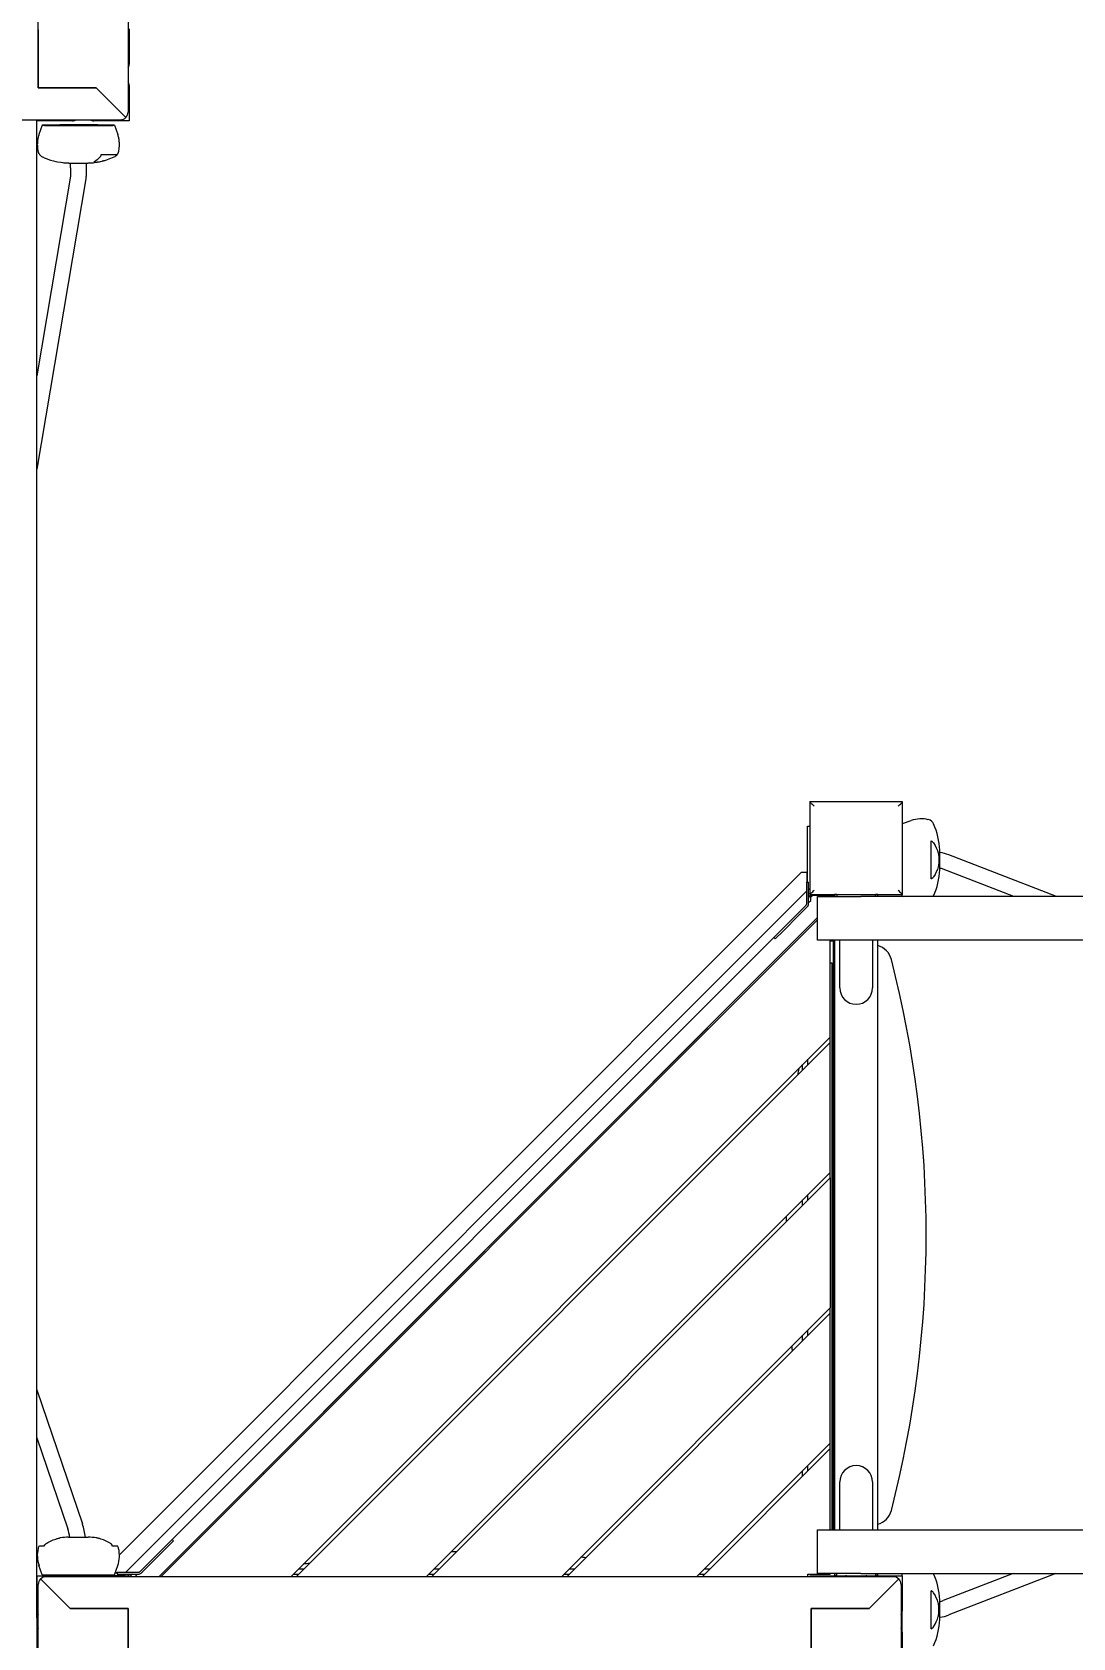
# Model space of a CAD drawing. Extents: x -6675 to 8473, y -8565 to 9458.
# Drawn here: x -53 to 1024, y 1583 to 3244 of the extents above; entities that cross this region are included whole.
import ezdxf

# ---------------------------------------------------------------- set-up
doc = ezdxf.new("R2010")
doc.units = 0
doc.header["$LTSCALE"] = 5
doc.header["$PDMODE"] = 33
doc.header["$PDSIZE"] = 20
doc.layers.get('Defpoints').update_dxf_attribs({"linetype": 'CONTINUOUS'})
doc.layers.add('Lg_dim', color=7, linetype='CONTINUOUS')
doc.layers.add('Lg_prod', color=40, linetype='CONTINUOUS')
doc.styles.add('LG1', font='arial.ttf', dxfattribs={"height": 185})
doc.dimstyles.new('LG_DIM', dxfattribs={"dimtxt": 185, "dimasz": 120, "dimexe": 50, "dimexo": 1, "dimgap": 50, "dimtad": 0, "dimtih": 1, "dimtoh": 1, "dimdec": 0, "dimrnd": 10, "dimdsep": 46, "dimtxsty": 'LG1', "dimcen": 2.5, "dimclrt": 4, "dimadec": 4, "dimazin": 0, "dimtfac": 1, "dimtdec": 1, "dimtmove": 0, "dimatfit": 3, "dimfxl": 1, "dimtolj": 1, "dimtzin": 0, "dimarcsym": 0})

# ---------------------------------------------------------------- blocks, each defined once
blk = doc.blocks.new('*D5')
at = {"layer": 'Defpoints', "color": 0, "transparency": 16777216}
for p in [(3900, 7859.7), (-2500, -5459.7), (7695.8, -5459.7)]:
    blk.add_point(p, dxfattribs=at)
at = {"layer": 'Lg_dim', "color": 0, "lineweight": -2, "transparency": 16777216}
for p, q in [((3901, 7859.7), (7745.8, 7859.7)), ((7695.8, 7739.7), (7695.8, 3779.3)), ((7695.8, -5339.7), (7695.8, 3130.7)), ((-2499, -5459.7), (7745.8, -5459.7))]:
    blk.add_line(p, q, dxfattribs=at)
at = {"layer": 'Lg_dim', "color": 0, "transparency": 16777216}
for points in [[(7675.8, 7739.7), (7715.8, 7739.7), (7695.8, 7859.7)], [(7675.8, -5339.7), (7715.8, -5339.7), (7695.8, -5459.7)]]:
    blk.add_solid(points, dxfattribs=at)
at = {"layer": 'Lg_dim', "color": 4, "transparency": 16777216, "insert": (7695.8, 3455), "char_height": 185, "attachment_point": 5, "style": 'LG1'}
blk.add_mtext('\\A1;13320 mm\\P [43\'-8 13/16"]', dxfattribs=at)
blk = doc.blocks.new('*D6')
at = {"layer": 'Defpoints', "color": 0, "transparency": 16777216}
for p in [(3300, 5864.7), (-6041.1, -3464.7), (-3100, -3464.7)]:
    blk.add_point(p, dxfattribs=at)
at = {"layer": 'Lg_dim', "color": 0, "lineweight": -2, "transparency": 16777216}
for p, q in [((3299, 5864.7), (-6091.1, 5864.7)), ((-6041.1, 5744.7), (-6041.1, 2570)), ((-6041.1, -3344.7), (-6041.1, 1921.4)), ((-3101, -3464.7), (-6091.1, -3464.7))]:
    blk.add_line(p, q, dxfattribs=at)
at = {"layer": 'Lg_dim', "color": 0, "transparency": 16777216}
for points in [[(-6061.1, 5744.7), (-6021.1, 5744.7), (-6041.1, 5864.7)], [(-6061.1, -3344.7), (-6021.1, -3344.7), (-6041.1, -3464.7)]]:
    blk.add_solid(points, dxfattribs=at)
at = {"layer": 'Lg_dim', "color": 4, "transparency": 16777216, "insert": (-6041.1, 2245.7), "char_height": 185, "attachment_point": 5, "style": 'LG1'}
blk.add_mtext('\\A1;9330 mm\\P [30\'-7 9/16"]', dxfattribs=at)
blk = doc.blocks.new('*D7')
at = {"layer": 'Defpoints', "color": 0, "transparency": 16777216}
for p in [(5382, 8873.4), (-4227.5, -147.5), (5382, -565)]:
    blk.add_point(p, dxfattribs=at)
at = {"layer": 'Lg_dim', "color": 0, "lineweight": -2, "transparency": 16777216}
for p, q in [((-4227.5, -146.5), (-4227.5, 8923.4)), ((5382, -564), (5382, 8923.4)), ((-4107.5, 8873.4), (118.7, 8873.4)), ((5262, 8873.4), (1506.8, 8873.4))]:
    blk.add_line(p, q, dxfattribs=at)
at = {"layer": 'Lg_dim', "color": 0, "transparency": 16777216}
for points in [[(-4107.5, 8893.4), (-4107.5, 8853.4), (-4227.5, 8873.4)], [(5262, 8893.4), (5262, 8853.4), (5382, 8873.4)]]:
    blk.add_solid(points, dxfattribs=at)
at = {"layer": 'Lg_dim', "color": 4, "transparency": 16777216, "insert": (812.7, 8873.4), "char_height": 185, "attachment_point": 5, "style": 'LG1'}
blk.add_mtext('\\A1;9610 mm\\P [31\'-6 5/8"]', dxfattribs=at)

msp = doc.modelspace()

# ---------------------------------------------------------------- linework, layer by layer
at = {"layer": 'Lg_prod', "linetype": 'Continuous', "lineweight": 0}
for p, q in [((46.5, 4038.5), (46.5, 3161.5)), ((-46.5, 3186.5), (-46.5, 4013.5)), ((-46.5, 3246.5), (-46.5, 3186.5)), ((47.5, 3247.5), (47.5, 3211)), ((47.5, 3189), (47.5, 3152.5)), ((13.5, 3186.5), (-46.5, 3186.5)), ((-46.5, 3186.5), (13.5, 3186.5)), ((44.2, 3155.8), (13.5, 3186.5)), ((44.2, 3155.8), (13.5, 3186.5)), ((-838.5, 3153.5), (38.5, 3153.5)), ((-48, 2739.3), (-48, 3153.5)), ((-47.5, 3152.5), (-47.5, 3153.5)), ((-11, 3152.5), (-47.5, 3152.5)), ((-42.5, 3147.8), (-45.8, 3138.3)), ((-13, 3147.8), (-13, 3147.6)), ((3, 3147.8), (3, 3147.6)), ((47.5, 3152.5), (11, 3152.5)), ((32.5, 3147.8), (35.8, 3138.3)), ((-13, 3103.7), (-13, 3108.7)), ((3, 3108.7), (3, 3103.7)), ((-13.2, 3095.1), (-48, 2888.5)), ((2.6, 3092.5), (-48, 2792.2)), ((-13, 3103.7), (-13, 3097.3)), ((3, 3103.7), (3, 3097.3)), ((-48, 2097.8), (-48, 2739.3)), ((848, 2448), (752, 2448)), ((752, 2448), (752, 2352)), ((848, 2352), (848, 2448)), ((848, 2425.6), (857, 2428.7)), ((749.5, 2403), (749.5, 2423)), ((749.5, 2423), (752, 2423)), ((749.5, 2365), (749.5, 2403)), ((877.5, 2368.2), (877.5, 2407.6)), ((886.5, 2387.9), (886.5, 2398)), ((1007.2, 2350), (896, 2393.2)), ((37.5, 1669.3), (743.3, 2375.1)), ((886.5, 2377.8), (886.5, 2387.9)), ((963.1, 2350), (890.2, 2378.3)), ((748.8, 2360), (748.8, 2365)), ((748.8, 2365), (750.8, 2365)), ((748.8, 2343), (748.8, 2360)), ((749, 2369.5), (749, 2365)), ((750.8, 2360), (750.8, 2365)), ((750.8, 2343), (750.8, 2360)), ((44.1, 1651.1), (748.8, 2355.9)), ((750.8, 2343.8), (753.2, 2346.1)), ((751.8, 2357.4), (752, 2357.2)), ((752, 2352), (848, 2352)), ((753.2, 2346.1), (753.2, 2351.4)), ((753.2, 2349.7), (753.3, 2349.8)), ((753.8, 2351.5), (773.8, 2351.5)), ((756.9, 2351.3), (771.8, 2351.3)), ((760, 2350), (805, 2350)), ((760, 2305), (760, 2350)), ((773.8, 2352), (773.8, 2351.5)), ((777.5, 2352), (777.5, 2350)), ((780, 2352), (777.5, 2352)), ((780, 2352), (780, 2350)), ((3153.5, 2350), (805, 2350)), ((822.5, 2352), (820, 2352)), ((820, 2350), (820, 2352)), ((822.5, 2350), (822.5, 2352)), ((847.5, 2350.4), (847.5, 2352)), ((847.5, 2350.4), (848.8, 2350)), ((743, 2335.9), (64.1, 1657)), ((760, 2328.2), (78.3, 1646.5)), ((760, 2326), (80.5, 1646.5)), ((737.7, 2327.8), (727.4, 2317.5)), ((749.1, 2339.2), (737.7, 2327.8)), ((747.7, 2340.6), (743, 2335.9)), ((716.3, 2306.4), (724.3, 2314.4)), ((727.4, 2317.5), (724.3, 2314.4)), ((727.4, 2317.5), (727.4, 2317.5)), ((716.3, 2306.4), (714.9, 2307.8)), ((805, 2305), (760, 2305)), ((773.1, 2204.7), (773.1, 2305)), ((773.1, 2304.1), (776.6, 2304.1)), ((776.6, 1695), (776.6, 2304.1)), ((777.5, 2305), (777.5, 1695)), ((783.1, 2255.5), (783.1, 2305)), ((3153.5, 2305), (805, 2305)), ((816.8, 2305), (816.8, 2255.5)), ((822.5, 1695), (822.5, 2305)), ((775.1, 2281.1), (773.1, 2281.1)), ((775.1, 2281.1), (773.1, 2281.1)), ((775.1, 1695), (775.1, 2281.1)), ((775.1, 1695), (775.1, 2281.1)), ((645.4, 2213.6), (185.8, 1753.9)), ((646.5, 2212.5), (645.4, 2213.6)), ((214.8, 1646.5), (773.1, 2204.7)), ((773.1, 2199.1), (220.5, 1646.5)), ((773.1, 2199.1), (773.1, 2204.7)), ((773.1, 2199.1), (773.1, 2204.7)), ((773.1, 2064.7), (773.1, 2199.1)), ((744.6, 2170.6), (744.6, 2176.2)), ((750.1, 2176.1), (750.1, 2181.7)), ((750.1, 2176.1), (750.1, 2181.7)), ((-48, 1817.1), (-48, 2097.8)), ((354.8, 1646.5), (773.1, 2064.7)), ((773.1, 2059.1), (773.1, 2064.7)), ((773.1, 2059.1), (773.1, 2064.7)), ((360.5, 1646.5), (773.1, 2059.1)), ((773.1, 2059.1), (773.1, 1924.7)), ((744.6, 2030.6), (744.6, 2036.2)), ((750.1, 2036.1), (750.1, 2041.7)), ((750.1, 2036.1), (750.1, 2041.7)), ((773.1, 1924.7), (494.9, 1646.5)), ((773.1, 1919), (500.5, 1646.5)), ((773.1, 1919), (773.1, 1924.7)), ((773.1, 1919), (773.1, 1924.7)), ((773.1, 1784.7), (773.1, 1919)), ((744.6, 1890.5), (744.6, 1896.2)), ((750.1, 1896), (750.1, 1901.7)), ((750.1, 1896), (750.1, 1901.7)), ((-48, 1839.8), (-0.8, 1701.1)), ((-48, 1604.1), (-48, 1817.1)), ((-48, 1790.1), (-16, 1695.9)), ((634.9, 1646.5), (773.1, 1784.7)), ((773.1, 1779), (640.5, 1646.5)), ((773.1, 1779), (773.1, 1784.7)), ((773.1, 1779), (773.1, 1784.7)), ((773.1, 1695), (773.1, 1779)), ((750.1, 1756), (750.1, 1761.7)), ((750.1, 1756), (750.1, 1761.7)), ((186.9, 1752.9), (185.8, 1753.9)), ((744.6, 1750.5), (744.6, 1756.2)), ((783.1, 1695), (783.1, 1744.5)), ((816.8, 1744.5), (816.8, 1695)), ((760, 1695), (805, 1695)), ((760, 1650), (760, 1695)), ((805, 1695), (3153.5, 1695)), ((-45.4, 1678.5), (-40.3, 1678.5)), ((-15.1, 1687.5), (-5, 1687.5)), ((-5, 1687.5), (5.1, 1687.5)), ((30.3, 1678.5), (35.4, 1678.5)), ((85.6, 1675.7), (93.6, 1683.7)), ((93.6, 1683.7), (92.2, 1685.1)), ((72.2, 1662.3), (60.8, 1650.9)), ((82.4, 1672.5), (72.2, 1662.3)), ((82.5, 1672.6), (82.4, 1672.5)), ((85.6, 1675.7), (82.5, 1672.6)), ((-47.5, 1611), (-47.5, 1647.5)), ((-47.5, 1647.5), (-11, 1647.5)), ((-42.5, 1648.5), (-45.8, 1658)), ((-42.5, 1648.5), (-5, 1648.5)), ((838.5, 1646.5), (-38.5, 1646.5)), ((-23, 1648.5), (-23, 1647.5)), ((-3, 1647.5), (-23, 1647.5)), ((-5, 1648.5), (32.5, 1648.5)), ((43.2, 1647.5), (-3, 1647.5)), ((11, 1647.5), (47.5, 1647.5)), ((32.5, 1648.5), (35.8, 1658)), ((35, 1650.5), (33.2, 1650.5)), ((33.3, 1650.7), (35, 1650.7)), ((35, 1651.1), (40, 1651.1)), ((35, 1651.1), (35, 1649.1)), ((35, 1649.1), (40, 1649.1)), ((40, 1651.1), (57, 1651.1)), ((40, 1649.1), (57, 1649.1)), ((47.5, 1647.5), (47.5, 1646.5)), ((48.5, 1646.8), (53.9, 1646.8)), ((50.3, 1646.8), (50, 1646.5)), ((64.1, 1657), (59.4, 1652.3)), ((217.4, 1649.1), (223.1, 1649.1)), ((217.4, 1649.1), (223.1, 1649.1)), ((222.9, 1654.6), (228.6, 1654.6)), ((357.4, 1649.1), (363.1, 1649.1)), ((357.4, 1649.1), (363.1, 1649.1)), ((362.9, 1654.6), (368.6, 1654.6)), ((497.4, 1649.1), (503.1, 1649.1)), ((497.4, 1649.1), (503.1, 1649.1)), ((502.9, 1654.6), (508.6, 1654.6)), ((637.4, 1649.1), (643.1, 1649.1)), ((637.4, 1649.1), (643.1, 1649.1)), ((642.9, 1654.6), (648.6, 1654.6)), ((750.1, 1649.1), (773.1, 1649.1)), ((750.1, 1646.5), (750.1, 1649.1)), ((752.5, 1646.5), (752.5, 1647.5)), ((752.5, 1647.5), (789, 1647.5)), ((805, 1650), (760, 1650)), ((773.1, 1649.1), (773.1, 1650)), ((777.5, 1650), (777.5, 1648)), ((777.5, 1648), (780, 1648)), ((780, 1647.5), (780, 1650)), ((789, 1647.5), (811, 1647.5)), ((805, 1650), (3153.5, 1650)), ((811, 1647.5), (847.5, 1647.5)), ((820, 1650), (820, 1647.5)), ((820, 1648), (822.5, 1648)), ((822.5, 1648), (822.5, 1650)), ((847.5, 1649.8), (848, 1650)), ((847.5, 1647.5), (847.5, 1649.8)), ((847.5, 1647.5), (847.5, 1611)), ((962.4, 1650), (890.2, 1622)), ((1006.6, 1650), (896, 1607)), ((-46.5, 761.5), (-46.5, 1638.5)), ((-44.2, 1644.2), (-13.5, 1613.5)), ((-44.2, 1644.2), (-13.5, 1613.5)), ((813.5, 1613.5), (844.2, 1644.2)), ((813.5, 1613.5), (844.2, 1644.2)), ((846.5, 1638.5), (846.5, 761.5)), ((877.5, 1592.6), (877.5, 1632)), ((46.5, 1613.5), (-13.5, 1613.5)), ((-13.5, 1613.5), (46.5, 1613.5)), ((46.5, 1553.5), (46.5, 1613.5)), ((46.5, 1613.5), (46.5, 786.5)), ((753.5, 1613.5), (813.5, 1613.5)), ((753.5, 786.5), (753.5, 1613.5)), ((813.5, 1613.5), (753.5, 1613.5)), ((753.5, 1613.5), (753.5, 1553.5)), ((886.5, 1612.3), (886.5, 1622.4)), ((886.5, 1602.2), (886.5, 1612.3)), ((-48, 1604.1), (-48, 1555)), ((847.5, 1589), (847.5, 1611)), ((-47.5, 1552.5), (-47.5, 1589)), ((847.5, 1589), (847.5, 1552.5))]:
    msp.add_line(p, q, dxfattribs=at)
for centre, radius, start, end in [((39.5, 3211), 8, 331.045, 0), ((39.5, 3189), 8, 0, 28.955), ((38.5, 3161.5), 8, 270, 315), ((38.5, 3161.5), 8, 315, 0), ((-11, 3160.5), 8, 270, 298.955), ((11, 3160.5), 8, 241.045, 270), ((867.4, 2398.4), 32, 76.8467, 109), ((872.9, 2421.8), 8, 24.653, 76.8467), ((816.5, 2396), 70, 1.7, 24.653), ((881.5, 2355.9), 40, 68.7723, 82.8241), ((816.5, 2379.9), 70, 335.347, 358.3), ((881.5, 2355.9), 24, 68.7723, 77.9835), ((751.1, 2356.7), 1, 45, 103.4286), ((753.8, 2348.5), 5, 111.2351, 126.8699), ((753.8, 2348.5), 3, 90, 180), ((756.9, 2346.3), 5, 90.006, 135), ((872.9, 2354), 8, 329.6137, 335.347), ((782.9, 2280), 20, 105.6686, 108.4945), ((817.1, 2280), 20, 14.4118, 74.3314), ((-272.5, 2000), 1145, 345.5882, 14.4118), ((800, 2255.5), 16.9, 180, 270), ((800, 2255.5), 16.9, 270, 360), ((1872.5, 2000), 1145, 171.3513, 171.6876), ((1872.5, 2000), 1145, 179.0333, 179.3206), ((1872.5, 2000), 1145, 185.7672, 186.0252), ((800, 1744.5), 16.9, 90, 180), ((800, 1744.5), 16.9, 0, 90), ((817.1, 1720), 20, 285.6686, 345.5882), ((-69, 1677.9), 56, 9.8527, 18.778), ((-69, 1677.9), 72, 7.6482, 18.778), ((782.9, 1720), 20, 251.5055, 254.3314), ((-38.9, 1673.9), 8, 144.7211, 166.8467), ((-13, 1617.5), 70, 91.7, 98.8417), ((3, 1617.5), 70, 81.1583, 88.3), ((28.9, 1673.9), 8, 13.1533, 35.2789), ((-15.5, 1668.4), 32, 166.8467, 199), ((5.5, 1668.4), 32, 341, 13.1533), ((400, 527.5), 1145, 90.6794, 90.9667), ((400, 527.5), 1145, 83.9748, 84.2328), ((-38.5, 1638.5), 8, 90, 135), ((-11, 1639.5), 8, 61.045, 90), ((11, 1639.5), 8, 90, 118.955), ((51.5, 1646.1), 5, 143.1301, 164.2573), ((51.5, 1646.1), 3, 90, 173.1735), ((400, 527.5), 1145, 98.3124, 98.6487), ((789, 1639.5), 8, 61.045, 90), ((811, 1639.5), 8, 90, 118.955), ((838.5, 1638.5), 8, 45, 90), ((872.9, 1646.2), 8, 24.653, 28.2263), ((816.5, 1620.4), 70, 1.7, 24.653), ((-38.5, 1638.5), 8, 135, 180), ((838.5, 1638.5), 8, 0, 45), ((881.5, 1644.3), 24, 282.0165, 291.2277), ((-39.5, 1611), 8, 180, 208.955), ((839.5, 1611), 8, 331.045, 0), ((816.5, 1604.3), 70, 335.347, 358.3), ((881.5, 1644.3), 40, 277.1759, 291.2277), ((-39.5, 1589), 8, 151.045, 180), ((839.5, 1589), 8, 0, 28.955)]:
    msp.add_arc(centre, radius, start, end, dxfattribs=at)
for centre, major_axis, start_param, end_param in [((-5, 3147.8), (-37.5, 0), 4.276357, 7.417949), ((-5, 3147.8), (-19.8, 0), 4.276357, 7.417949), ((-5, 3147.8), (-37.5, 0), 1.134764, 4.276357), ((-5, 3147.8), (-19.8, 0), 1.134764, 4.276357), ((-5, 3117.8), (40.4, 0), 3.148232, 3.215153), ((-5, 3108.8), (-10.1, 0), 0.321711, 1.134764), ((-5, 3108.8), (-10.1, 0), 1.134764, 2.705561), ((-5, 3108.8), (-10.1, 0), 2.705561, 2.819882), ((-5, 3117.8), (40.4, 0), 5.337561, 6.276546)]:
    msp.add_ellipse(centre, major_axis=major_axis, ratio=0.009384, start_param=start_param, end_param=end_param, dxfattribs=at)
msp.add_ellipse((-5, 3147.8), major_axis=(8, 0), ratio=0.009384, dxfattribs=at)
for points, knots in [([(-45.8, 3138.3), (-46.1, 3137.2), (-46.4, 3136.1), (-47, 3133.8), (-47.2, 3132.7), (-47.4, 3130.2), (-47.5, 3129), (-47.5, 3126.5), (-47.4, 3125.3), (-47.2, 3122.9), (-46.9, 3121.7), (-46.7, 3120.6)], [3.138361297, 3.138361297, 3.138361297, 3.138361297, 3.139446179, 3.139446179, 3.14053106, 3.14053106, 3.141615941, 3.141615941, 3.142700822, 3.142700822, 3.143785703, 3.143785703, 3.143785703, 3.143785703]), ([(36.7, 3120.6), (36.9, 3121.7), (37.2, 3122.9), (37.4, 3125.3), (37.5, 3126.5), (37.5, 3129), (37.4, 3130.2), (37.2, 3132.7), (37, 3133.8), (36.4, 3136.1), (36.1, 3137.2), (35.8, 3138.3)], [6.280992258, 6.280992258, 6.280992258, 6.280992258, 6.282077139, 6.282077139, 6.28316202, 6.28316202, 6.284246901, 6.284246901, 6.285331782, 6.285331782, 6.286416663, 6.286416663, 6.286416663, 6.286416663]), ([(-46.7, 3120.6), (-46.6, 3120.3), (-46.6, 3120.1), (-46.4, 3119.7), (-46.3, 3119.5), (-46.2, 3119.1), (-46.1, 3118.9), (-45.9, 3118.5), (-45.8, 3118.4), (-45.6, 3118.1), (-45.5, 3117.9), (-45.4, 3117.8)], [3.143785703, 3.143785703, 3.143785703, 3.143785703, 3.144674987, 3.144674987, 3.145564272, 3.145564272, 3.146453556, 3.146453556, 3.14734284, 3.14734284, 3.148232125, 3.148232125, 3.148232125, 3.148232125]), ([(-45.3, 3117.7), (-44.9, 3117.2), (-44.4, 3116.7), (-43.6, 3116), (-43.4, 3115.8), (-42.8, 3115.4), (-42.5, 3115.2), (-42.2, 3115.1)], [0.000000242, 0.000000242, 0.000000242, 0.000000242, 0.002114103, 0.002114103, 0.003171033, 0.003171033, 0.004227963, 0.004227963, 0.004227963, 0.004227963]), ([(-38.3, 3113.4), (-31.3, 3110.8), (-28.8, 3110.5), (-21.1, 3109), (-20.2, 3109.1), (-17.9, 3108.9), (-17.3, 3108.9), (-16.3, 3108.8), (-16, 3108.8), (-15.4, 3108.8), (-15.1, 3108.8), (-14.8, 3108.7), (-14.7, 3108.7), (-14.6, 3108.7)], [3.1658579, 3.1658579, 3.1658579, 3.1658579, 3.1889131, 3.1889131, 3.2484022, 3.2484022, 3.3078914, 3.3078914, 3.3673806, 3.3673806, 3.4268697, 3.4268697, 3.4633037, 3.4633037, 3.4633037, 3.4633037]), ([(4.6, 3108.7), (4.8, 3108.7), (5, 3108.8), (5.4, 3108.8), (5.7, 3108.8), (6.3, 3108.8), (6.7, 3108.8), (8, 3108.9), (8.7, 3108.9), (11, 3109.2), (11.9, 3109.3), (14.2, 3109.6), (15.1, 3109.8), (17.3, 3110.2), (18.2, 3110.4), (20.3, 3110.9), (21.3, 3111.1), (22.5, 3111.5)], [5.9614743, 5.9614743, 5.9614743, 5.9614743, 6.0195819, 6.0195819, 6.0776896, 6.0776896, 6.1357972, 6.1357972, 6.1939048, 6.1939048, 6.2204999, 6.2204999, 6.2351475, 6.2351475, 6.2443855, 6.2443855, 6.2507386, 6.2507386, 6.2507386, 6.2507386]), ([(11.8, 3110.2), (11.5, 3110.1), (11.3, 3110), (11.2, 3109.8), (11.1, 3109.8), (11.1, 3109.7), (11.1, 3109.7), (11.1, 3109.6), (11.2, 3109.6), (11.4, 3109.5), (11.5, 3109.5), (11.8, 3109.5), (11.9, 3109.5), (12, 3109.5)], [0.000143327, 0.000143327, 0.000143327, 0.000143327, 0.002148725, 0.002148725, 0.003151424, 0.003151424, 0.004154123, 0.004154123, 0.006159521, 0.006159521, 0.00716222, 0.00716222, 0.008164918, 0.008164918, 0.008164918, 0.008164918]), ([(12, 3109.5), (12.2, 3109.5), (12.3, 3109.5), (12.7, 3109.5), (12.9, 3109.5), (13.5, 3109.6), (13.9, 3109.7), (14.9, 3109.8), (15.4, 3109.9), (16.6, 3110.1), (17.2, 3110.2), (17.8, 3110.3)], [0.008164918, 0.008164918, 0.008164918, 0.008164918, 0.009167239, 0.009167239, 0.01016956, 0.01016956, 0.012174201, 0.012174201, 0.014178842, 0.014178842, 0.016183483, 0.016183483, 0.016183483, 0.016183483]), ([(18.7, 3117.5), (18.5, 3116.9), (18.3, 3116.4), (17.9, 3115.7), (17.8, 3115.5), (17.6, 3115.1), (17.4, 3115), (17.3, 3114.8)], [0.000000242, 0.000000242, 0.000000242, 0.000000242, 0.002114103, 0.002114103, 0.003171033, 0.003171033, 0.004227963, 0.004227963, 0.004227963, 0.004227963]), ([(32.2, 3115.1), (32.8, 3115.4), (33.4, 3115.8), (34.2, 3116.5), (34.4, 3116.7), (34.9, 3117.2), (35.1, 3117.5), (35.3, 3117.7)], [0.000000486, 0.000000486, 0.000000486, 0.000000486, 0.002114988, 0.002114988, 0.003172238, 0.003172238, 0.00415567, 0.00415567, 0.00415567, 0.00415567]), ([(35.4, 3117.8), (35.5, 3117.9), (35.6, 3118.1), (35.8, 3118.4), (35.9, 3118.5), (36.1, 3118.9), (36.2, 3119.1), (36.3, 3119.5), (36.4, 3119.7), (36.6, 3120.1), (36.6, 3120.3), (36.7, 3120.6)], [6.276545836, 6.276545836, 6.276545836, 6.276545836, 6.27743512, 6.27743512, 6.278324405, 6.278324405, 6.279213689, 6.279213689, 6.280102973, 6.280102973, 6.280992258, 6.280992258, 6.280992258, 6.280992258]), ([(-13, 3097.3), (-13, 3097.2), (-13, 3097), (-13, 3096.8), (-13, 3096.6), (-13, 3096.3), (-13.1, 3096.2), (-13.1, 3095.9), (-13.1, 3095.7), (-13.1, 3095.4), (-13.2, 3095.3), (-13.2, 3095.1)], [0, 0, 0, 0, 0.0272495, 0.0272495, 0.054499, 0.054499, 0.0817484, 0.0817484, 0.1089979, 0.1089979, 0.1362474, 0.1362474, 0.1362474, 0.1362474]), ([(3, 3097.3), (3, 3097), (3, 3096.7), (3, 3096), (3, 3095.7), (2.9, 3095.1), (2.9, 3094.7), (2.8, 3094.1), (2.8, 3093.8), (2.7, 3093.1), (2.6, 3092.8), (2.6, 3092.5)], [0, 0, 0, 0, 0.0272495, 0.0272495, 0.054499, 0.054499, 0.0817484, 0.0817484, 0.1089979, 0.1089979, 0.1362474, 0.1362474, 0.1362474, 0.1362474]), ([(756.6, 2443.4), (756.6, 2443.4), (756.6, 2443.4), (756.1, 2443.9), (755.5, 2444.5), (753.9, 2446.1), (753.1, 2446.9), (752.2, 2447.8), (752, 2448), (752, 2448)], [-0.054665, -0.054665, -0.054665, -0.054665, 0, 0, 2.886993, 2.886993, 9.76026, 9.76026, 14.748006, 14.748006, 14.748006, 14.748006]), ([(843.4, 2443.4), (843.4, 2443.4), (843.4, 2443.4), (843.9, 2443.9), (844.5, 2444.5), (846.1, 2446.1), (846.9, 2446.9), (847.8, 2447.8), (848, 2448), (848, 2448)], [-0.054665, -0.054665, -0.054665, -0.054665, 0, 0, 2.886993, 2.886993, 9.76026, 9.76026, 14.748006, 14.748006, 14.748006, 14.748006]), ([(877.5, 2407.6), (878.1, 2407.4), (878.6, 2407.1), (879.3, 2406.5), (879.5, 2406.3), (879.8, 2405.9), (880, 2405.7), (880.2, 2405.5)], [0.000000242, 0.000000242, 0.000000242, 0.000000242, 0.002114103, 0.002114103, 0.003171033, 0.003171033, 0.004227963, 0.004227963, 0.004227963, 0.004227963]), ([(884.9, 2395.1), (885, 2394.6), (885.2, 2394.1), (885.3, 2393.3), (885.4, 2393), (885.4, 2392.5), (885.5, 2392.2), (885.6, 2391.2), (885.6, 2390.6), (885.7, 2389.6), (885.7, 2389.3), (885.7, 2388.6), (885.7, 2388.3), (885.7, 2387.9)], [0.000143327, 0.000143327, 0.000143327, 0.000143327, 0.002148725, 0.002148725, 0.003151424, 0.003151424, 0.004154123, 0.004154123, 0.006159521, 0.006159521, 0.00716222, 0.00716222, 0.008164918, 0.008164918, 0.008164918, 0.008164918]), ([(885.7, 2387.9), (885.7, 2387.6), (885.7, 2387.3), (885.7, 2386.6), (885.7, 2386.3), (885.6, 2385.3), (885.6, 2384.6), (885.4, 2383.4), (885.4, 2382.8), (885.2, 2381.7), (885, 2381.2), (884.9, 2380.8)], [0.008164918, 0.008164918, 0.008164918, 0.008164918, 0.009167239, 0.009167239, 0.01016956, 0.01016956, 0.012174201, 0.012174201, 0.014178842, 0.014178842, 0.016183483, 0.016183483, 0.016183483, 0.016183483]), ([(880.2, 2370.4), (879.9, 2369.9), (879.5, 2369.5), (878.8, 2369), (878.6, 2368.8), (878.1, 2368.5), (877.8, 2368.3), (877.5, 2368.2)], [0.000000486, 0.000000486, 0.000000486, 0.000000486, 0.002114988, 0.002114988, 0.003172238, 0.003172238, 0.004229489, 0.004229489, 0.004229489, 0.004229489]), ([(748.3, 2341.2), (748.4, 2341.5), (748.6, 2341.8), (748.8, 2342.4), (748.8, 2342.7), (748.8, 2343)], [0.200067, 0.200067, 0.200067, 0.200067, 0.6000335, 0.6000335, 1, 1, 1, 1]), ([(749.7, 2339.8), (750.1, 2340.3), (750.4, 2340.8), (750.7, 2341.9), (750.8, 2342.4), (750.8, 2343)], [0.1244848, 0.1244848, 0.1244848, 0.1244848, 0.5622424, 0.5622424, 1, 1, 1, 1]), ([(752, 2352), (752, 2352), (752.2, 2352.2), (753.1, 2353.1), (753.9, 2353.9), (755.5, 2355.5), (756.1, 2356.1), (756.6, 2356.6), (756.6, 2356.6), (756.6, 2356.6)], [20.558259, 20.558259, 20.558259, 20.558259, 24.227592, 24.227592, 29.284044, 29.284044, 31.407917, 31.407917, 31.448132, 31.448132, 31.448132, 31.448132]), ([(843.4, 2356.6), (843.4, 2356.6), (843.4, 2356.6), (843.9, 2356.1), (844.5, 2355.5), (846.1, 2353.9), (846.9, 2353.1), (847.8, 2352.2), (848, 2352), (848, 2352)], [-0.054665, -0.054665, -0.054665, -0.054665, 0, 0, 2.886993, 2.886993, 9.76026, 9.76026, 14.748006, 14.748006, 14.748006, 14.748006]), ([(-40.3, 1678.5), (-40, 1679.1), (-39.6, 1679.6), (-39, 1680.3), (-38.7, 1680.5), (-38.3, 1680.8), (-38.1, 1681), (-37.8, 1681.2)], [0.000000242, 0.000000242, 0.000000242, 0.000000242, 0.002114103, 0.002114103, 0.003171033, 0.003171033, 0.004227963, 0.004227963, 0.004227963, 0.004227963]), ([(-39.2, 1680), (-39.2, 1680), (-39.2, 1680), (-39.4, 1679.8), (-39.6, 1679.6), (-39.9, 1679.1), (-40.1, 1678.8), (-40.3, 1678.5)], [0.002113316, 0.002113316, 0.002113316, 0.002113316, 0.002114988, 0.002114988, 0.003172238, 0.003172238, 0.004229489, 0.004229489, 0.004229489, 0.004229489]), ([(-26.8, 1685.9), (-26.3, 1686), (-25.9, 1686.2), (-25.4, 1686.3), (-25.2, 1686.4), (-24.9, 1686.4), (-24.7, 1686.5), (-24.3, 1686.6), (-24.1, 1686.6), (-23.9, 1686.7), (-23.9, 1686.7), (-23.8, 1686.7), (-23.8, 1686.7), (-23.8, 1686.7)], [0.000143327, 0.000143327, 0.000143327, 0.000143327, 0.002148725, 0.002148725, 0.003151424, 0.003151424, 0.004154123, 0.004154123, 0.006159521, 0.006159521, 0.00716222, 0.00716222, 0.008164918, 0.008164918, 0.008164918, 0.008164918]), ([(16.8, 1685.9), (16.3, 1686), (15.9, 1686.2), (15.4, 1686.3), (15.2, 1686.4), (14.9, 1686.4), (14.7, 1686.5), (14.3, 1686.6), (14.1, 1686.6), (13.9, 1686.7), (13.9, 1686.7), (13.8, 1686.7), (13.8, 1686.7), (13.8, 1686.7)], [0.000143327, 0.000143327, 0.000143327, 0.000143327, 0.002148725, 0.002148725, 0.003151424, 0.003151424, 0.004154123, 0.004154123, 0.006159521, 0.006159521, 0.00716222, 0.00716222, 0.008164918, 0.008164918, 0.008164918, 0.008164918]), ([(30.3, 1678.5), (30, 1679.1), (29.6, 1679.6), (29, 1680.3), (28.7, 1680.5), (28.3, 1680.8), (28.1, 1681), (27.8, 1681.2)], [0.000000242, 0.000000242, 0.000000242, 0.000000242, 0.002114103, 0.002114103, 0.003171033, 0.003171033, 0.004227963, 0.004227963, 0.004227963, 0.004227963]), ([(29.2, 1680), (29.2, 1680), (29.2, 1680), (29.4, 1679.8), (29.6, 1679.6), (29.9, 1679.1), (30.1, 1678.8), (30.3, 1678.5)], [0.002113316, 0.002113316, 0.002113316, 0.002113316, 0.002114988, 0.002114988, 0.003172238, 0.003172238, 0.004229489, 0.004229489, 0.004229489, 0.004229489]), ([(42.5, 1648.2), (42.4, 1648.3), (42.4, 1648.4), (42.3, 1648.7), (42.2, 1648.8), (42.3, 1649), (42.3, 1649.1), (42.3, 1649.1)], [0, 0, 0, 0, 0.000488512, 0.000488512, 0.000977023, 0.000977023, 0.00121957, 0.00121957, 0.00121957, 0.00121957]), ([(57, 1651.1), (57.3, 1651.1), (57.6, 1651.2), (58.2, 1651.4), (58.5, 1651.5), (58.7, 1651.7)], [0, 0, 0, 0, 0.3999665, 0.3999665, 0.799933, 0.799933, 0.799933, 0.799933]), ([(57, 1649.1), (57.5, 1649.1), (58.1, 1649.2), (59.2, 1649.6), (59.7, 1649.9), (60.1, 1650.3)], [0, 0, 0, 0, 0.4377576, 0.4377576, 0.8755152, 0.8755152, 0.8755152, 0.8755152]), ([(880.2, 1629.9), (879.9, 1630.3), (879.5, 1630.8), (878.8, 1631.3), (878.6, 1631.5), (878.1, 1631.8), (877.8, 1631.9), (877.5, 1632)], [0.000000486, 0.000000486, 0.000000486, 0.000000486, 0.002114988, 0.002114988, 0.003172238, 0.003172238, 0.004229489, 0.004229489, 0.004229489, 0.004229489]), ([(885.7, 1612.3), (885.7, 1612.7), (885.7, 1613), (885.7, 1613.7), (885.7, 1614), (885.6, 1615), (885.6, 1615.6), (885.4, 1616.9), (885.4, 1617.5), (885.2, 1618.5), (885, 1619), (884.9, 1619.5)], [0.008164918, 0.008164918, 0.008164918, 0.008164918, 0.009167239, 0.009167239, 0.01016956, 0.01016956, 0.012174201, 0.012174201, 0.014178842, 0.014178842, 0.016183483, 0.016183483, 0.016183483, 0.016183483]), ([(884.9, 1605.2), (885, 1605.6), (885.2, 1606.1), (885.3, 1606.9), (885.4, 1607.2), (885.4, 1607.8), (885.5, 1608.1), (885.6, 1609), (885.6, 1609.7), (885.7, 1610.7), (885.7, 1611), (885.7, 1611.7), (885.7, 1612), (885.7, 1612.3)], [0.000143327, 0.000143327, 0.000143327, 0.000143327, 0.002148725, 0.002148725, 0.003151424, 0.003151424, 0.004154123, 0.004154123, 0.006159521, 0.006159521, 0.00716222, 0.00716222, 0.008164918, 0.008164918, 0.008164918, 0.008164918]), ([(877.5, 1592.6), (878.1, 1592.9), (878.6, 1593.2), (879.3, 1593.7), (879.5, 1593.9), (879.8, 1594.3), (880, 1594.5), (880.2, 1594.8)], [0.000000242, 0.000000242, 0.000000242, 0.000000242, 0.002114103, 0.002114103, 0.003171033, 0.003171033, 0.004227963, 0.004227963, 0.004227963, 0.004227963])]:
    msp.add_open_spline(points, degree=3, knots=knots, dxfattribs=at)
for points in [[(-42.2, 3115.1), (-40.9, 3114.5), (-39.6, 3114), (-38.3, 3113.4)], [(17.3, 3114.8), (15.5, 3112.7), (13.6, 3111.2), (11.8, 3110.2)], [(17.8, 3110.3), (22.7, 3111.4), (27.5, 3113), (32.2, 3115.1)], [(880.2, 2405.5), (882.3, 2402.2), (883.9, 2398.7), (884.9, 2395.1)], [(884.9, 2380.8), (883.9, 2377.1), (882.3, 2373.7), (880.2, 2370.4)], [(750.6, 2341.4), (750.7, 2341.8), (750.8, 2342.3), (750.8, 2342.8)], [(747.7, 2340.6), (747.8, 2340.7), (747.9, 2340.8), (748, 2340.9)], [(748, 2340.9), (748.1, 2341), (748.2, 2341.1), (748.3, 2341.2)], [(749.4, 2339.5), (749.3, 2339.4), (749.2, 2339.3), (749.1, 2339.2)], [(749.7, 2339.8), (749.6, 2339.7), (749.5, 2339.6), (749.4, 2339.5)], [(749.7, 2339.8), (749.8, 2340), (750, 2340.2), (750.1, 2340.3)], [(-37.8, 1681.2), (-34.2, 1683.3), (-30.6, 1684.9), (-26.8, 1685.9)], [(27.8, 1681.2), (24.2, 1683.3), (20.6, 1684.9), (16.8, 1685.9)], [(57.2, 1649.1), (57.7, 1649.2), (58.1, 1649.3), (58.6, 1649.4)], [(58.7, 1651.7), (58.9, 1651.8), (59, 1651.9), (59.1, 1652)], [(59.1, 1652), (59.2, 1652.1), (59.3, 1652.2), (59.4, 1652.3)], [(59.6, 1649.9), (59.8, 1650), (60, 1650.1), (60.1, 1650.3)], [(60.5, 1650.6), (60.4, 1650.5), (60.3, 1650.4), (60.1, 1650.3)], [(60.8, 1650.9), (60.7, 1650.8), (60.6, 1650.7), (60.5, 1650.6)], [(884.9, 1619.5), (883.9, 1623.1), (882.3, 1626.6), (880.2, 1629.9)], [(880.2, 1594.8), (882.3, 1598.1), (883.9, 1601.5), (884.9, 1605.2)]]:
    msp.add_open_spline(points, degree=3, dxfattribs=at)
for points, weights in [([(743.3, 2375.1), (743.3, 2375.1), (745.4, 2375.1), (749, 2375.1)], [1, 0.910683602523, 0.910683602523, 1]), ([(749, 2375.1), (749, 2373.4), (749, 2371.5), (749, 2369.5)], [1, 0.977283884193, 0.977283884193, 1]), ([(771.8, 2351.3), (773.8, 2351.3), (775.7, 2351.3), (777.4, 2351.3)], [1, 0.977283884193, 0.977283884193, 1]), ([(777.4, 2351.3), (777.4, 2350.8), (777.4, 2350.4), (777.4, 2350)], [1, 0.98816204146, 0.97789308107, 0.96919311883]), ([(43.3, 1647.5), (43, 1647.7), (42.8, 1648), (42.5, 1648.2)], [0.994293381776, 0.994202052644, 0.996104258718, 1]), ([(56.2, 1649.1), (55.5, 1648.5), (54.7, 1647.7), (53.9, 1646.8)], [0.89236940693, 0.904926324594, 0.940803188951, 1])]:
    msp.add_rational_spline(points, weights, degree=3, dxfattribs=at)

# ---------------------------------------------------------------- dimensions: what is measured, and where the dimension line sits
at = {"layer": 'Lg_dim'}
dim = msp.add_linear_dim(base=(5382.0277, 8873.3548), p1=(-4227.5256, -147.5), p2=(5382.0277, -564.9921), dimstyle='LG_DIM', override={"dimpost": ' mm\\X'}, dxfattribs=at)
dim.commit()
dim.dimension.update_dxf_attribs({"geometry": '*D7', "text_midpoint": (812.7478, 8873.3548), "dimtype": 160})
for base, p1, p2, picture, middle in [((7695.8, -5459.7), (3900, 7859.7), (-2500, -5459.7), '*D5', (7695.8, 3455)), ((-6041.1, -3464.7), (3300, 5864.7), (-3100, -3464.7), '*D6', (-6041.1, 2245.7))]:
    dim = msp.add_linear_dim(base=base, p1=p1, p2=p2, angle=90, dimstyle='LG_DIM', override={"dimpost": ' mm\\X'}, dxfattribs=at)
    dim.commit()
    dim.dimension.update_dxf_attribs({"geometry": picture, "text_midpoint": middle, "dimtype": 160})

doc.saveas('drawing.dxf')
